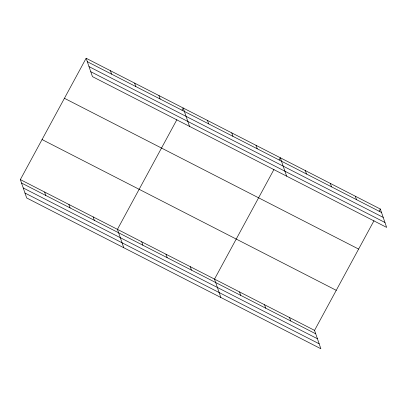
<?xml version="1.0" encoding="UTF-8"?>
<svg xmlns="http://www.w3.org/2000/svg" width="407" height="407" viewBox="0 0 407 407"><rect width="100%" height="100%" fill="white"/><g stroke="black" fill="none" stroke-linecap="round" stroke-linejoin="round"><path stroke-width="0.61" d="M20.35 179.594L314.545 330.372L320.869 348.743L26.679 197.965L20.35 179.594L86.131 58.257L380.321 209.035L386.65 227.406L92.455 76.628L86.131 58.257M176.882 119.694L117.435 229.35L123.759 247.721M182.005 110.236L183.211 108.013L189.54 126.389M273.967 169.449L214.52 279.105L220.843 297.476M279.09 159.997L280.296 157.768L286.625 176.145M314.545 330.372L373.992 220.711M379.115 211.258L380.321 209.035M87.312 61.686L381.507 212.464M89.006 66.616L383.201 217.394M90.756 71.698L384.951 222.476M64.423 98.296L358.618 249.074M42.058 139.55L336.253 290.328M21.53 183.023L315.725 333.801M23.23 187.953L317.424 338.731M24.98 193.035L319.174 343.813M355.316 196.22L356.496 199.649M330.311 183.404L331.491 186.833M305.306 170.584L306.486 174.013M256.028 145.33L257.209 148.758M231.756 132.891L232.936 136.32M289.54 317.552L290.72 320.981M207.484 120.452L208.664 123.881M264.53 304.736L265.71 308.165M239.525 291.921L240.705 295.35M158.944 95.574L160.124 99.003M134.671 83.135L135.852 86.564M190.247 266.666L191.427 270.095M110.399 70.696L111.579 74.125M165.975 254.227L167.155 257.656M141.707 241.789L142.888 245.218M93.162 216.911L94.343 220.34M68.89 204.472L70.07 207.901M44.622 192.033L45.803 195.462"/></g></svg>
